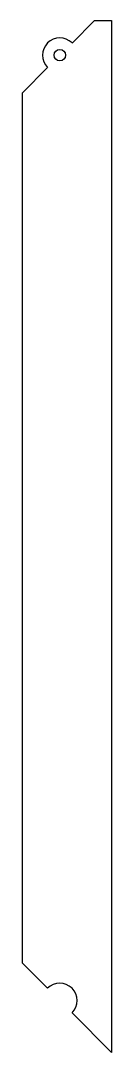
# Model space of a CAD drawing. Header units: millimetres. Extents: x 807 to 838, y 1091 to 1449.
import ezdxf

# ---------------------------------------------------------------- set-up
doc = ezdxf.new("R2010")
doc.units = ezdxf.units.MM

msp = doc.modelspace()

# ---------------------------------------------------------------- linework, layer by layer
at = {"color": 7, "linetype": 'Continuous', "lineweight": 25}
for p, q in [((824.08, 1440.85), (831.84, 1448.61)), ((831.84, 1448.61), (837.84, 1448.61)), ((837.84, 1448.61), (837.84, 1090.61)), ((806.84, 1423.61), (815.59, 1432.37)), ((806.84, 1121.61), (806.84, 1423.61)), ((806.84, 1121.61), (815.59, 1112.85)), ((824.08, 1104.37), (837.84, 1090.61))]:
    msp.add_line(p, q, dxfattribs=at)
msp.add_circle((819.84, 1436.61), 2, dxfattribs=at)
for centre, start, end in [((819.84, 1436.61), 45, 225), ((819.84, 1108.61), 315, 135)]:
    msp.add_arc(centre, 6, start, end, dxfattribs=at)

doc.saveas('drawing.dxf')
